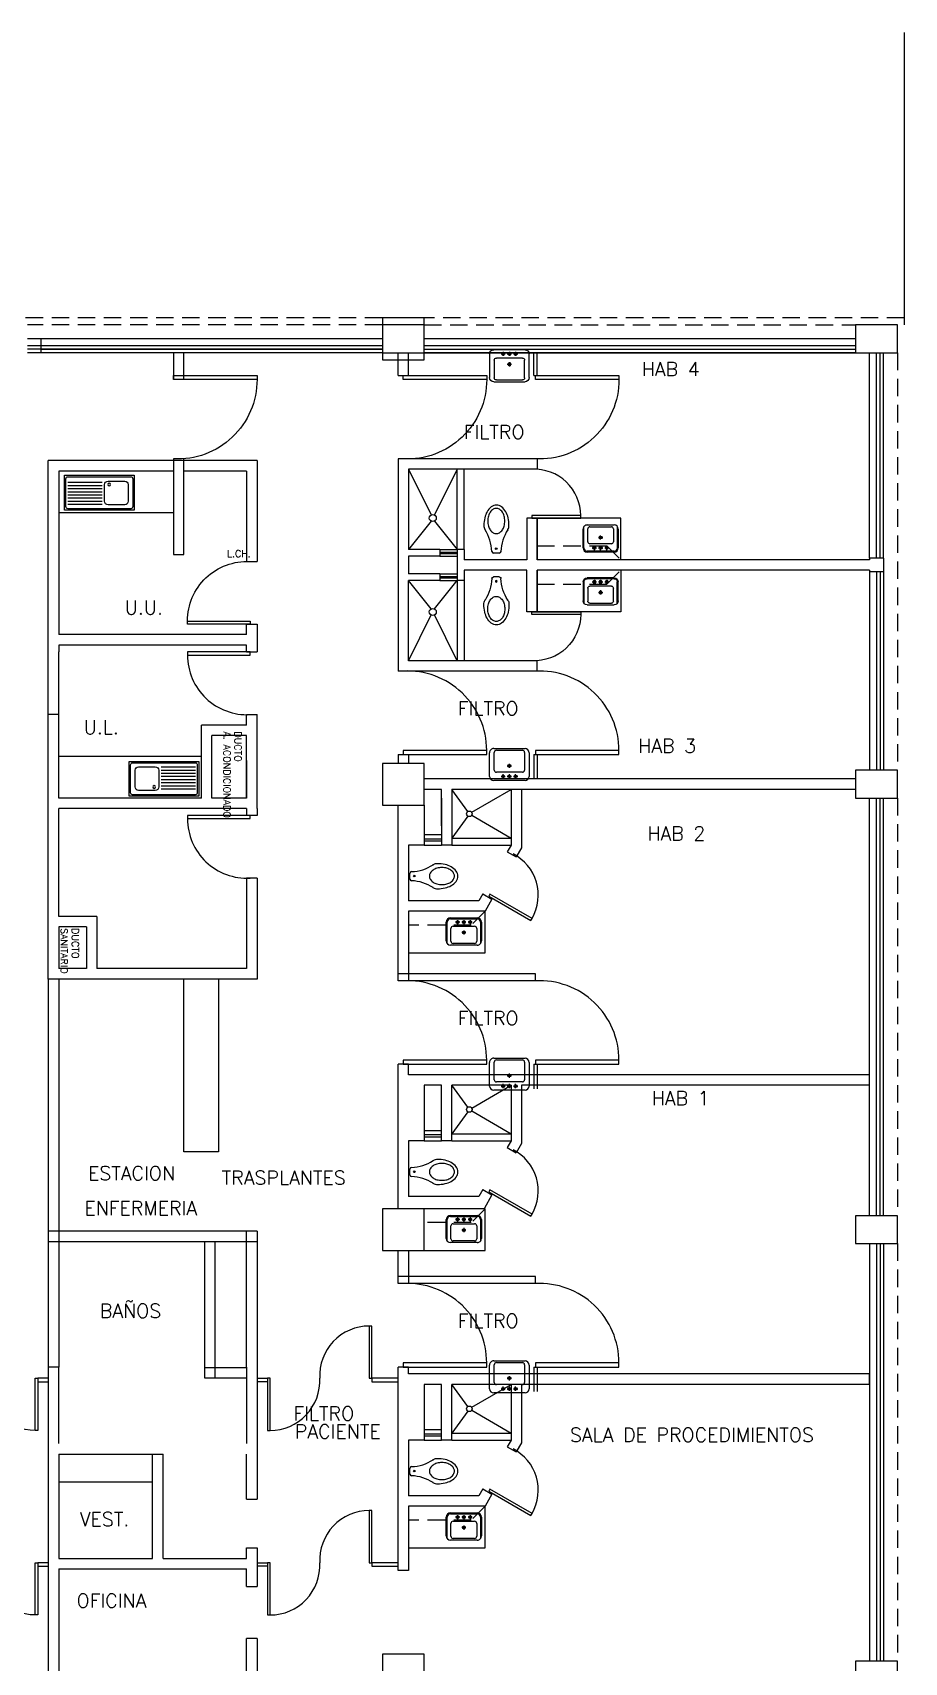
# Model space of a CAD drawing. Header units: metres. Extents: x 51 to 18146, y -212 to 18074.
# Drawn here: x 125.82 to 138.34, y 785.65 to 809.07 of the extents above; entities that cross this region are included whole.
import ezdxf

# ---------------------------------------------------------------- set-up
doc = ezdxf.new("R2010")
doc.units = ezdxf.units.M
doc.linetypes.add('HIDDEN', pattern=[0.375, 0.25, -0.125])
doc.layers.get('0').update_dxf_attribs({"color": 250})
for name, color, linetype in [('AY', 1, 'Continuous'), ('COL', 2, 'Continuous'), ('MU', 1, 'Continuous'), ('NO', 250, 'Continuous'), ('PA', 7, 'Continuous'), ('PU', 1, 'Continuous'), ('SA', 1, 'Continuous'), ('VE', 5, 'Continuous')]:
    doc.layers.add(name, color=color, linetype=linetype)
doc.layers.get('0').freeze()
doc.styles.add('ROMANS', font='romans', dxfattribs={"height": 0.13})

# ---------------------------------------------------------------- blocks, each defined once
blk = doc.blocks.new('-COL60-')
at = {"color": 0}
blk.add_lwpolyline([(-0.3, 0.3), (-0.3, -0.3), (0.3, -0.3), (0.3, 0.3)], close=True, dxfattribs=at)
blk = doc.blocks.new('AS-07')
at = {"color": 0}
for p, q in [((0.446, 0.149), (-0.048, 0.149)), ((0.446, 0.104), (-0.048, 0.104)), ((0.446, 0.059), (-0.048, 0.059)), ((0.446, 0.014), (-0.048, 0.014)), ((0.446, -0.031), (-0.048, -0.031)), ((0.446, -0.076), (-0.048, -0.076)), ((0.446, -0.121), (-0.048, -0.121)), ((0.446, -0.166), (-0.048, -0.166))]:
    blk.add_line(p, q, dxfattribs=at)
blk.add_lwpolyline([(-0.507, 0.25), (-0.507, -0.25), (0.493, -0.25), (0.493, 0.25)], close=True, dxfattribs=at)
for points in [[(-0.487, 0.2), (-0.487, -0.2, 0.414214), (-0.457, -0.23), (0.443, -0.23, 0.414214), (0.473, -0.2), (0.473, 0.2, 0.414214), (0.443, 0.23), (-0.457, 0.23, 0.414214)], [(-0.421, 0.117), (-0.421, -0.123, 0.414214), (-0.371, -0.173), (-0.131, -0.173, 0.414214), (-0.081, -0.123), (-0.081, 0.117, 0.414214), (-0.131, 0.167), (-0.371, 0.167, 0.414214)]]:
    blk.add_lwpolyline(points, format="xyb", close=True, dxfattribs=at)
blk.add_circle((-0.147, 0.118), 0.02, dxfattribs=at)
blk = doc.blocks.new('P-DE')
at = {"color": 0}
blk.add_lwpolyline([(-0.05, 1), (-0.05, 0), (0, 0), (0, 1), (-0.05, 1, 0.429311), (-1, 0, 3.280951)], format="xyb", dxfattribs=at)
blk = doc.blocks.new('-MP1')
at = {"color": 0}
for points in [[(0.475, 0.5), (0.475, 0), (0.5, 0), (0.5, 0.5), (0.475, 0.5, 0.429311), (0, 0, 3.280951)], [(-0.475, -0.5), (-0.475, 0), (-0.5, 0), (-0.5, -0.5), (-0.475, -0.5, 0.429311), (0, 0, 3.280951)]]:
    blk.add_lwpolyline(points, format="xyb", dxfattribs=at)
blk = doc.blocks.new('P-IZ')
at = {"color": 0}
blk.add_lwpolyline([(0.05, 1), (0.05, 0), (0, 0), (0, 1), (0.05, 1, -0.429311), (1, 0, -3.280951)], format="xyb", dxfattribs=at)
blk = doc.blocks.new('AS-14')
at = {"color": 0}
blk.add_line((-0.046, 0.483), (0.036, 0.483), dxfattribs=at)
for points in [[(-0.162, 0.158, 0.022879), (-0.17, 0.146, 0.128162), (-0.185, 0.088, 0.055069), (-0.173, -0.023, 0.068879), (-0.14, -0.11, 0.105724), (-0.079, -0.182, 0.165058), (-0.005, -0.207, 0.165058), (0.069, -0.182, 0.105724), (0.13, -0.11, 0.068879), (0.163, -0.023, 0.055069), (0.175, 0.088, 0.128162)], [(0.175, 0.088, 0.128162), (0.16, 0.146, 0.022879), (0.152, 0.158, 0.085166)]]:
    blk.add_lwpolyline(points, format="xyb", dxfattribs=at)
blk.add_lwpolyline([(-0.125, 0.023, 0.068446), (-0.116, -0.049, 0.080596), (-0.09, -0.105, 0.107056), (-0.047, -0.145, 0.138156), (-0.003, -0.158, 0.138156), (0.041, -0.145, 0.107056), (0.083, -0.105, 0.080596), (0.109, -0.049, 0.068446), (0.119, 0.023, 0.068446), (0.109, 0.095, 0.080596), (0.083, 0.151, 0.107056), (0.041, 0.191, 0.138156), (-0.003, 0.203, 0.138156), (-0.047, 0.191, 0.107056), (-0.09, 0.151, 0.080596), (-0.116, 0.095, 0.068446)], format="xyb", close=True, dxfattribs=at)
blk.add_circle((-0.002, 0.42), 0.0125, dxfattribs=at)
for centre, radius, start, end in [((-0.046, 0.458), 0.025, 90, 177.4769), ((0.036, 0.458), 0.025, 2.5231, 90), ((-0.7, 0.487), 0.63, 327.6068, 357.4769), ((0.69, 0.487), 0.63, 182.5231, 212.3932)]:
    blk.add_arc(centre, radius, start, end, dxfattribs=at)
blk = doc.blocks.new('AS-01')
at = {"color": 0}
for p, q in [((-0.246, -0.098), (-0.246, 0.172)), ((-0.233, -0.135), (-0.233, 0.172)), ((-0.186, 0.232), (0.199, 0.232)), ((-0.186, 0.219), (0.199, 0.219)), ((-0.178, -0.103), (-0.178, 0.082)), ((-0.148, 0.112), (0.162, 0.112)), ((-0.053, 0.172), (-0.113, 0.172)), ((-0.083, 0.202), (-0.083, 0.142)), ((0.037, 0.172), (-0.023, 0.172)), ((0.037, 0.022), (-0.023, 0.022)), ((0.007, 0.202), (0.007, 0.142)), ((0.007, 0.052), (0.007, -0.008)), ((0.127, 0.172), (0.067, 0.172)), ((0.097, 0.202), (0.097, 0.142)), ((0.192, 0.082), (0.192, -0.103)), ((0.247, 0.172), (0.247, -0.135)), ((0.259, 0.172), (0.259, -0.098)), ((0.199, -0.158), (-0.186, -0.158)), ((0.162, -0.133), (-0.148, -0.133))]:
    blk.add_line(p, q, dxfattribs=at)
for centre in [(-0.083, 0.172), (0.007, 0.172), (0.007, 0.022), (0.097, 0.172)]:
    blk.add_circle(centre, 0.02, dxfattribs=at)
for centre, radius, start, end in [((-0.186, 0.172), 0.06, 90, 180), ((-0.186, 0.172), 0.0475, 90, 180), ((-0.148, 0.082), 0.03, 90, 180), ((0.162, 0.082), 0.03, 0, 90), ((0.199, 0.172), 0.06, 0, 90), ((0.199, 0.172), 0.0475, 0, 90), ((-0.186, -0.098), 0.06, 180, 270), ((-0.148, -0.103), 0.03, 180, 270), ((0.162, -0.103), 0.03, 270, 0), ((0.199, -0.098), 0.06, 270, 0)]:
    blk.add_arc(centre, radius, start, end, dxfattribs=at)
blk = doc.blocks.new('AS-03')
at = {"color": 0}
for p, q in [((-0.278, -0.098), (-0.278, 0.242)), ((-0.218, 0.302), (0.232, 0.302)), ((-0.053, 0.242), (-0.113, 0.242)), ((-0.083, 0.272), (-0.083, 0.212)), ((0.037, 0.242), (-0.023, 0.242)), ((0.007, 0.272), (0.007, 0.212)), ((0.127, 0.242), (0.067, 0.242)), ((0.097, 0.272), (0.097, 0.212)), ((0.292, 0.242), (0.292, -0.098)), ((-0.211, -0.103), (-0.211, 0.152)), ((-0.181, 0.182), (0.194, 0.182)), ((0.037, 0.092), (-0.023, 0.092)), ((0.007, 0.122), (0.007, 0.062)), ((0.224, 0.152), (0.224, -0.103)), ((0.232, -0.158), (-0.218, -0.158)), ((0.194, -0.133), (-0.181, -0.133))]:
    blk.add_line(p, q, dxfattribs=at)
for centre in [(-0.083, 0.242), (0.007, 0.242), (0.097, 0.242), (0.007, 0.092)]:
    blk.add_circle(centre, 0.02, dxfattribs=at)
for centre, radius, start, end in [((-0.218, 0.242), 0.06, 90, 180), ((0.232, 0.242), 0.06, 0, 90), ((-0.181, 0.152), 0.03, 90, 180), ((0.194, 0.152), 0.03, 0, 90), ((-0.218, -0.098), 0.06, 180, 270), ((-0.181, -0.103), 0.03, 180, 270), ((0.194, -0.103), 0.03, 270, 0), ((0.232, -0.098), 0.06, 270, 0)]:
    blk.add_arc(centre, radius, start, end, dxfattribs=at)

msp = doc.modelspace()

# ---------------------------------------------------------------- linework, layer by layer
at = {"layer": 'AY', "color": 0, "linetype": 'HIDDEN'}
for p, q in [((130.844, 804.965), (124.244, 804.965)), ((138.344, 804.965), (131.444, 804.965)), ((138.344, 804.965), (136.109, 804.965)), ((130.844, 804.865), (125.744, 804.865)), ((131.444, 804.865), (137.644, 804.865)), ((138.244, 804.465), (138.244, 798.465)), ((138.244, 798.065), (138.244, 792.065)), ((138.244, 791.665), (138.244, 785.665))]:
    msp.add_line(p, q, dxfattribs=at)
at = {"layer": 'COL', "color": 15}
for points in [[(130.844, 804.865), (130.844, 804.465), (131.444, 804.465), (131.444, 804.865)], [(137.644, 804.865), (137.644, 804.465), (138.244, 804.465), (138.244, 804.865)], [(137.644, 804.865), (137.644, 804.465), (138.244, 804.465), (138.244, 804.865)], [(137.644, 804.865), (137.644, 804.465), (138.244, 804.465), (138.244, 804.865)], [(137.644, 804.865), (137.644, 804.465), (138.244, 804.465), (138.244, 804.865)], [(137.644, 804.865), (137.644, 804.465), (138.244, 804.465), (138.244, 804.865)], [(137.644, 798.465), (137.644, 798.065), (138.244, 798.065), (138.244, 798.465)], [(137.644, 792.065), (137.644, 791.665), (138.244, 791.665), (138.244, 792.065)], [(137.644, 785.665), (137.644, 785.265), (138.244, 785.265), (138.244, 785.665)]]:
    msp.add_lwpolyline(points, close=True, dxfattribs=at)
at = {"layer": 'MU', "color": 0}
for p, q in [((127.844, 802.165), (126.194, 802.165)), ((134.269, 802.09), (133.069, 802.09)), ((133.069, 801.49), (133.069, 802.09)), ((134.269, 801.49), (134.269, 802.09)), ((133.069, 801.34), (133.069, 800.74)), ((134.269, 801.34), (134.269, 800.74)), ((134.269, 800.74), (133.069, 800.74)), ((128.244, 798.665), (126.194, 798.665)), ((132.319, 795.84), (132.319, 796.44)), ((131.219, 795.84), (132.319, 795.84)), ((132.319, 791.565), (132.319, 792.165)), ((131.444, 791.565), (132.319, 791.565)), ((126.194, 788.24), (127.544, 788.24)), ((132.319, 787.29), (132.319, 787.89)), ((131.219, 787.29), (132.319, 787.29))]:
    msp.add_line(p, q, dxfattribs=at)
at = {"layer": 'MU', "color": 15, "linetype": 'HIDDEN'}
for points in [[(133.069, 801.69), (134.069, 801.69), (134.269, 801.49)], [(133.069, 801.14), (134.069, 801.14), (134.269, 801.34)], [(132.32, 796.44), (132.12, 796.24), (131.219, 796.24)], [(132.32, 792.165), (132.12, 791.965), (131.444, 791.965)], [(132.32, 787.89), (132.12, 787.69), (131.219, 787.69)]]:
    msp.add_lwpolyline(points, dxfattribs=at)
at = {"layer": 'NO'}
for p, q in [((127.99, 792.981), (127.99, 795.465)), ((128.49, 795.465), (128.49, 792.981)), ((133.045, 795.54), (131.069, 795.54)), ((133.045, 795.44), (133.045, 795.54)), ((128.49, 792.981), (127.99, 792.981)), ((129.044, 791.69), (126.044, 791.69)), ((128.294, 789.729), (128.294, 791.69)), ((128.444, 789.729), (128.444, 791.69)), ((133.045, 791.19), (131.069, 791.19)), ((133.045, 791.09), (133.045, 791.19)), ((128.894, 789.879), (128.294, 789.879)), ((128.894, 789.729), (128.294, 789.729)), ((128.894, 786.736), (129.044, 786.736)), ((129.044, 785.99), (128.894, 785.99))]:
    msp.add_line(p, q, dxfattribs=at)
at = {"layer": 'PA', "color": 0}
for p, q in [((138.344, 804.865), (138.344, 806.515)), ((138.344, 804.865), (138.344, 806.515)), ((137.644, 804.665), (131.444, 804.665)), ((137.644, 804.665), (131.444, 804.665)), ((137.644, 804.665), (131.444, 804.665)), ((127.844, 804.465), (127.844, 804.08)), ((127.994, 804.08), (127.994, 804.465)), ((131.069, 804.14), (131.069, 804.465)), ((131.219, 804.14), (131.219, 804.465)), ((132.544, 804.465), (131.444, 804.465)), ((132.694, 804.465), (131.444, 804.465)), ((132.544, 804.465), (131.444, 804.465)), ((132.694, 804.465), (131.444, 804.465)), ((137.644, 804.465), (131.444, 804.465)), ((132.694, 804.465), (131.694, 804.465)), ((132.694, 804.465), (131.694, 804.465)), ((132.694, 804.465), (131.695, 804.465)), ((132.694, 804.465), (131.695, 804.465)), ((137.644, 804.465), (132.844, 804.465)), ((137.644, 804.465), (132.844, 804.465)), ((131.069, 804.14), (131.219, 804.14)), ((129.044, 802.915), (126.044, 802.915)), ((126.044, 801.465), (126.044, 802.915)), ((127.844, 802.94), (127.844, 801.565)), ((127.994, 801.565), (127.994, 802.943)), ((129.044, 802.915), (129.044, 801.465)), ((131.069, 802.94), (131.069, 799.89)), ((133.069, 802.94), (131.069, 802.94)), ((133.069, 802.94), (133.069, 802.79)), ((127.844, 802.765), (126.194, 802.765)), ((126.194, 802.765), (126.194, 800.565)), ((128.894, 802.765), (127.994, 802.765)), ((128.894, 802.765), (128.894, 801.465)), ((131.219, 802.79), (131.219, 801.64)), ((132.919, 802.79), (131.219, 802.79)), ((133.069, 802.79), (132.919, 802.79)), ((133.069, 802.09), (132.919, 802.09)), ((132.919, 802.09), (132.919, 801.49)), ((133.069, 802.09), (133.069, 801.49)), ((126.044, 799.265), (126.044, 801.465)), ((127.844, 801.565), (127.994, 801.565)), ((128.894, 801.465), (129.044, 801.465)), ((131.669, 801.64), (131.219, 801.64)), ((131.669, 801.54), (131.219, 801.54)), ((131.219, 801.54), (131.219, 801.29)), ((131.669, 801.64), (131.669, 801.54)), ((132.019, 801.64), (131.919, 801.64)), ((131.919, 801.64), (131.919, 801.19)), ((132.019, 801.64), (132.019, 801.49)), ((132.919, 801.49), (132.019, 801.49)), ((137.844, 801.49), (133.069, 801.49)), ((137.844, 801.515), (137.844, 801.49)), ((138.044, 801.515), (137.844, 801.515)), ((138.044, 801.515), (138.044, 801.315)), ((131.669, 801.29), (131.219, 801.29)), ((131.669, 801.29), (131.669, 801.19)), ((132.019, 801.34), (132.019, 801.19)), ((132.919, 801.34), (132.019, 801.34)), ((132.919, 800.74), (132.919, 801.34)), ((137.844, 801.34), (133.069, 801.34)), ((133.069, 800.74), (133.069, 801.34)), ((137.844, 801.34), (137.844, 801.315)), ((138.044, 801.315), (137.844, 801.315)), ((131.669, 801.19), (131.219, 801.19)), ((131.219, 800.04), (131.219, 801.19)), ((132.019, 801.19), (131.919, 801.19)), ((133.069, 800.74), (132.919, 800.74)), ((126.194, 800.565), (126.194, 800.415)), ((128.894, 800.415), (128.894, 800.565)), ((128.894, 800.565), (129.044, 800.565)), ((129.044, 800.565), (129.044, 800.165)), ((128.894, 800.415), (126.194, 800.415)), ((128.894, 800.265), (126.194, 800.265)), ((126.194, 800.265), (126.194, 800.165)), ((128.894, 800.165), (128.894, 800.265)), ((126.194, 798.065), (126.194, 800.165)), ((128.894, 800.165), (129.044, 800.165)), ((132.919, 800.04), (131.219, 800.04)), ((133.069, 800.04), (132.919, 800.04)), ((133.069, 799.89), (133.069, 800.04)), ((133.069, 799.89), (131.069, 799.89)), ((126.044, 795.465), (126.044, 799.265)), ((126.194, 799.265), (126.044, 799.265)), ((128.894, 799.115), (128.244, 799.115)), ((128.244, 798.065), (128.244, 799.115)), ((128.894, 799.115), (128.894, 799.265)), ((128.894, 799.265), (129.044, 799.265)), ((129.044, 797.915), (129.044, 799.265)), ((128.894, 798.965), (128.394, 798.965)), ((128.394, 798.065), (128.394, 798.965)), ((128.894, 798.065), (128.894, 798.965)), ((131.069, 798.691), (131.069, 798.565)), ((131.069, 798.691), (131.219, 798.691)), ((131.219, 798.691), (131.219, 798.565)), ((128.894, 798.605), (128.894, 798.065)), ((137.644, 798.34), (131.444, 798.34)), ((131.695, 798.19), (131.444, 798.19)), ((131.694, 797.665), (131.694, 798.191)), ((131.694, 798.191), (131.695, 798.19)), ((137.644, 798.19), (131.844, 798.19)), ((131.844, 798.19), (131.844, 797.39)), ((132.694, 798.19), (132.694, 797.39)), ((132.844, 798.19), (132.844, 797.35)), ((128.244, 798.065), (126.194, 798.065)), ((128.894, 798.065), (128.394, 798.065)), ((131.069, 795.441), (131.069, 797.965)), ((131.444, 797.965), (131.444, 797.665)), ((131.444, 797.965), (131.444, 797.665)), ((131.444, 797.965), (131.444, 797.665)), ((131.444, 797.965), (131.444, 797.39)), ((131.694, 798.065), (131.694, 797.39)), ((128.894, 797.915), (126.194, 797.915)), ((126.194, 796.365), (126.194, 797.915)), ((128.894, 797.915), (128.894, 797.815)), ((129.044, 797.815), (128.894, 797.815)), ((129.044, 797.915), (129.044, 797.815)), ((131.444, 797.39), (131.219, 797.39)), ((131.219, 797.39), (131.219, 796.591)), ((131.844, 797.39), (131.694, 797.39)), ((132.694, 797.39), (132.639, 797.295)), ((132.639, 797.295), (132.769, 797.22)), ((132.844, 797.35), (132.769, 797.22)), ((129.044, 796.915), (128.894, 796.915)), ((128.894, 796.915), (128.894, 795.615)), ((129.044, 796.915), (129.044, 795.465)), ((131.219, 796.591), (131.22, 796.59)), ((132.232, 796.59), (131.22, 796.59)), ((132.289, 796.689), (132.232, 796.59)), ((132.289, 796.689), (132.419, 796.614)), ((132.419, 796.614), (132.319, 796.44)), ((126.744, 796.365), (126.194, 796.365)), ((126.744, 796.365), (126.744, 795.615)), ((131.22, 796.44), (131.219, 796.44)), ((131.219, 796.44), (131.219, 795.441)), ((132.319, 796.44), (131.22, 796.44)), ((126.594, 796.215), (126.194, 796.215)), ((126.194, 796.215), (126.194, 795.615)), ((126.594, 796.215), (126.594, 795.615)), ((126.594, 795.615), (126.194, 795.615)), ((128.894, 795.615), (126.744, 795.615)), ((126.044, 795.465), (126.044, 789.89)), ((129.044, 795.465), (126.044, 795.465)), ((126.194, 795.465), (126.194, 789.89)), ((131.07, 795.49), (131.069, 795.491)), ((131.07, 795.44), (131.069, 795.441)), ((131.219, 795.44), (131.07, 795.44)), ((133.045, 795.44), (131.07, 795.44)), ((131.219, 795.491), (131.219, 795.49)), ((131.219, 795.441), (131.219, 795.44)), ((131.069, 794.24), (131.07, 794.24)), ((131.07, 794.24), (131.069, 794.24)), ((131.069, 792.165), (131.069, 794.24)), ((131.219, 794.24), (131.07, 794.24)), ((131.07, 794.24), (131.07, 794.24)), ((131.219, 794.24), (131.219, 794.24)), ((131.219, 794.091), (131.219, 794.24)), ((131.07, 793.941), (131.07, 793.94)), ((131.219, 794.141), (131.22, 794.14)), ((131.219, 794.091), (131.22, 794.09)), ((137.844, 794.09), (131.22, 794.09)), ((131.444, 793.94), (131.444, 793.14)), ((131.445, 793.94), (131.444, 793.94)), ((131.694, 793.94), (131.445, 793.94)), ((131.694, 793.14), (131.694, 793.94)), ((131.844, 793.14), (131.844, 793.94)), ((132.694, 793.94), (131.844, 793.94)), ((132.694, 793.94), (132.694, 793.14)), ((137.844, 793.94), (132.844, 793.94)), ((132.844, 793.94), (132.844, 793.1)), ((137.844, 793.94), (137.844, 794.09)), ((131.444, 793.14), (131.219, 793.14)), ((131.219, 793.14), (131.219, 792.341)), ((131.844, 793.14), (131.694, 793.14)), ((132.694, 793.14), (132.639, 793.045)), ((132.639, 793.045), (132.769, 792.97)), ((132.844, 793.1), (132.769, 792.97)), ((132.232, 792.34), (131.22, 792.34)), ((132.289, 792.439), (132.232, 792.34)), ((132.289, 792.439), (132.419, 792.364)), ((132.419, 792.364), (132.305, 792.165)), ((132.305, 792.165), (131.444, 792.165)), ((129.044, 791.84), (126.044, 791.84)), ((128.894, 789.89), (128.894, 791.84)), ((129.044, 791.84), (129.044, 789.89)), ((131.069, 791.091), (131.069, 791.565)), ((131.219, 791.565), (131.219, 791.091)), ((133.045, 791.09), (131.07, 791.09)), ((126.044, 789.89), (126.044, 787.29)), ((126.194, 789.89), (126.044, 789.89)), ((126.194, 788.79), (126.194, 789.89)), ((128.894, 789.89), (128.894, 788.79)), ((129.044, 789.89), (129.044, 787.99)), ((131.07, 789.89), (131.069, 789.89)), ((131.07, 789.89), (131.069, 789.89)), ((131.07, 789.89), (131.069, 789.89)), ((131.069, 786.966), (131.069, 789.89)), ((131.219, 789.89), (131.07, 789.89)), ((131.07, 789.89), (131.07, 789.89)), ((131.219, 789.791), (131.219, 789.89)), ((131.219, 789.791), (131.22, 789.79)), ((131.219, 789.791), (131.22, 789.79)), ((137.844, 789.79), (131.22, 789.79)), ((137.844, 789.64), (137.844, 789.79)), ((131.445, 789.64), (131.444, 789.64)), ((131.444, 789.64), (131.444, 788.84)), ((131.694, 789.64), (131.445, 789.64)), ((131.694, 788.84), (131.694, 789.64)), ((131.844, 788.84), (131.844, 789.64)), ((132.694, 789.64), (131.844, 789.64)), ((132.694, 789.64), (132.694, 788.84)), ((137.844, 789.64), (132.844, 789.64)), ((132.844, 789.64), (132.844, 788.8)), ((131.219, 788.84), (131.219, 788.041)), ((131.444, 788.84), (131.219, 788.84)), ((131.844, 788.84), (131.694, 788.84)), ((132.694, 788.84), (132.639, 788.745)), ((132.844, 788.8), (132.769, 788.67)), ((126.194, 788.64), (127.694, 788.64)), ((126.194, 788.64), (126.194, 787.29)), ((127.544, 787.14), (127.544, 788.64)), ((127.694, 787.14), (127.694, 788.64)), ((128.894, 787.99), (128.894, 788.64)), ((132.639, 788.745), (132.769, 788.67)), ((132.289, 788.139), (132.232, 788.04)), ((132.289, 788.139), (132.419, 788.064)), ((128.894, 787.99), (129.044, 787.99)), ((131.219, 788.041), (131.22, 788.04)), ((131.22, 787.89), (131.219, 787.89)), ((131.219, 787.89), (131.219, 786.966)), ((132.232, 788.04), (131.22, 788.04)), ((132.319, 787.89), (131.22, 787.89)), ((132.419, 788.064), (132.319, 787.89)), ((126.044, 787.29), (126.044, 784.115)), ((126.194, 787.29), (126.194, 787.14)), ((128.894, 787.14), (128.894, 787.29)), ((128.894, 787.29), (129.044, 787.29)), ((129.044, 787.29), (129.044, 786.736)), ((126.194, 787.14), (127.544, 787.14)), ((126.194, 786.99), (128.894, 786.99)), ((126.194, 786.99), (126.194, 784.115)), ((127.694, 787.14), (128.894, 787.14)), ((128.894, 786.736), (128.894, 786.99)), ((131.07, 787.015), (131.069, 787.016)), ((131.07, 786.965), (131.069, 786.966)), ((131.219, 786.965), (131.07, 786.965)), ((131.219, 787.016), (131.219, 787.015)), ((131.219, 786.966), (131.219, 786.965)), ((128.894, 783.065), (128.894, 785.99)), ((129.044, 785.99), (129.044, 782.915))]:
    msp.add_line(p, q, dxfattribs=at)
at = {"layer": 'SA', "color": 15}
for p, q in [((131.219, 802.79), (131.544, 802.134)), ((131.919, 802.79), (131.595, 802.134)), ((131.919, 801.64), (131.919, 802.79)), ((132.019, 801.64), (132.019, 802.79)), ((131.544, 802.047), (131.219, 801.64)), ((131.595, 802.047), (131.919, 801.64)), ((131.544, 800.784), (131.219, 801.19)), ((131.595, 800.784), (131.919, 801.19)), ((131.919, 801.19), (131.919, 800.04)), ((132.019, 801.19), (132.019, 800.04)), ((131.219, 800.04), (131.544, 800.697)), ((131.919, 800.04), (131.595, 800.697)), ((132.071, 797.873), (131.844, 798.19)), ((132.129, 797.861), (132.694, 798.19)), ((132.071, 797.808), (131.844, 797.49)), ((132.129, 797.82), (132.694, 797.49)), ((131.844, 797.49), (132.694, 797.49)), ((131.844, 797.39), (132.694, 797.39)), ((132.071, 793.623), (131.844, 793.94)), ((132.129, 793.611), (132.694, 793.94)), ((132.071, 793.558), (131.844, 793.24)), ((132.129, 793.57), (132.694, 793.24)), ((131.844, 793.24), (132.694, 793.24)), ((131.844, 793.14), (132.694, 793.14)), ((132.071, 789.323), (131.844, 789.64)), ((132.129, 789.311), (132.694, 789.64)), ((132.071, 789.258), (131.844, 788.94)), ((132.129, 789.27), (132.694, 788.94)), ((131.844, 788.94), (132.694, 788.94)), ((131.844, 788.84), (132.694, 788.84))]:
    msp.add_line(p, q, dxfattribs=at)
for centre, radius in [((131.569, 802.09), 0.05), ((131.569, 800.74), 0.05), ((132.094, 797.84), 0.04), ((132.094, 793.59), 0.04), ((132.094, 789.29), 0.04)]:
    msp.add_circle(centre, radius, dxfattribs=at)
at = {"layer": 'VE', "color": 0}
for p, q in [((138.344, 806.515), (138.344, 809.065)), ((130.844, 804.665), (125.744, 804.665)), ((130.844, 804.665), (125.744, 804.665)), ((130.844, 804.665), (125.744, 804.665)), ((130.844, 804.565), (125.744, 804.565)), ((130.844, 804.565), (125.744, 804.565)), ((130.844, 804.565), (125.744, 804.565)), ((130.844, 804.515), (125.744, 804.515)), ((130.844, 804.515), (125.744, 804.515)), ((130.844, 804.515), (125.744, 804.515)), ((125.944, 804.465), (125.944, 804.665)), ((130.844, 804.665), (125.944, 804.665)), ((130.844, 804.565), (125.944, 804.565)), ((125.944, 804.515), (130.844, 804.515)), ((137.644, 804.665), (131.444, 804.665)), ((137.644, 804.565), (131.444, 804.565)), ((131.444, 804.515), (137.644, 804.515)), ((137.644, 804.665), (136.109, 804.665)), ((137.644, 804.565), (136.109, 804.565)), ((136.109, 804.515), (137.644, 804.515)), ((130.844, 804.465), (125.744, 804.465)), ((130.844, 804.465), (125.744, 804.465)), ((130.844, 804.465), (125.744, 804.465)), ((130.844, 804.465), (125.944, 804.465)), ((131.444, 804.465), (137.644, 804.465)), ((133.019, 804.14), (133.019, 804.465)), ((133.069, 804.14), (133.069, 804.465)), ((136.109, 804.465), (137.644, 804.465)), ((137.844, 801.515), (137.844, 804.465)), ((137.944, 801.515), (137.944, 804.465)), ((137.994, 801.515), (137.994, 804.465)), ((138.044, 801.515), (138.044, 804.465)), ((133.019, 804.14), (133.069, 804.14)), ((131.669, 801.64), (131.919, 801.64)), ((131.669, 801.6), (131.919, 801.6)), ((131.669, 801.58), (131.919, 801.58)), ((131.669, 801.54), (131.919, 801.54)), ((131.669, 801.29), (131.919, 801.29)), ((131.669, 801.25), (131.919, 801.25)), ((131.669, 801.23), (131.919, 801.23)), ((137.844, 801.315), (137.844, 798.465)), ((137.944, 801.315), (137.944, 798.465)), ((137.994, 801.315), (137.994, 798.465)), ((138.044, 801.315), (138.044, 798.465)), ((131.669, 801.19), (131.919, 801.19)), ((133.019, 798.69), (133.069, 798.69)), ((133.019, 798.69), (133.019, 798.34)), ((133.069, 798.69), (133.069, 798.34)), ((137.844, 792.065), (137.844, 798.065)), ((137.944, 792.065), (137.944, 798.065)), ((137.994, 792.065), (137.994, 798.065)), ((138.044, 792.065), (138.044, 798.065)), ((131.444, 797.54), (131.694, 797.54)), ((131.444, 797.48), (131.694, 797.48)), ((131.444, 797.45), (131.694, 797.45)), ((131.444, 797.39), (131.694, 797.39)), ((133.019, 794.24), (133.069, 794.24)), ((133.019, 794.24), (133.019, 793.89)), ((133.069, 794.24), (133.069, 793.89)), ((131.444, 793.29), (131.694, 793.29)), ((131.444, 793.23), (131.694, 793.23)), ((131.444, 793.2), (131.694, 793.2)), ((131.444, 793.14), (131.694, 793.14)), ((137.844, 791.665), (137.844, 785.665)), ((137.944, 791.665), (137.944, 785.665)), ((137.994, 791.665), (137.994, 785.665)), ((138.044, 791.665), (138.044, 785.665)), ((133.019, 789.89), (133.069, 789.89)), ((133.019, 789.89), (133.019, 789.54)), ((133.069, 789.89), (133.069, 789.54)), ((131.444, 788.99), (131.694, 788.99)), ((131.444, 788.93), (131.694, 788.93)), ((131.444, 788.9), (131.694, 788.9)), ((131.444, 788.84), (131.694, 788.84))]:
    msp.add_line(p, q, dxfattribs=at)
at = {"layer": 'VE', "color": 15}
for points in [[(126.044, 789.729), (125.894, 789.729), (125.894, 789.679), (126.044, 789.679)], [(129.044, 789.729), (129.194, 789.729), (129.194, 789.679), (129.044, 789.679)], [(131.069, 789.729), (130.694, 789.729), (130.694, 789.679), (131.069, 789.679)], [(126.044, 787.077), (125.894, 787.077), (125.894, 787.027), (126.044, 787.027)], [(129.044, 787.077), (129.194, 787.077), (129.194, 787.027), (129.044, 787.027)], [(131.069, 787.077), (130.694, 787.077), (130.694, 787.027), (131.069, 787.027)]]:
    msp.add_lwpolyline(points, dxfattribs=at)

# ---------------------------------------------------------------- block references
at = {"layer": 'COL', "color": 15}
for p in [(131.144, 804.665), (131.144, 804.665), (131.144, 804.665), (131.144, 798.265), (131.144, 791.865), (131.144, 785.465)]:
    msp.add_blockref('-COL60-', p, dxfattribs=at)
at = {"layer": 'PU', "color": 0}
for name, p, xscale, yscale, zscale, rotation in [('P-IZ', (127.844, 804.14), 1.199988, 1.199988, 1.199988, 270), ('P-IZ', (131.144, 804.14), 1.199988, 1.199988, 1.199988, 270), ('P-IZ', (133.044, 804.14), 1.199988, 1.199988, 1.199988, 270), ('P-IZ', (132.994, 802.09), -0.7000000000000001, 0.7000000000000001, 0.7000000000000001, 270), ('P-DE', (128.944, 800.565), -0.9, 0.9, 0.9, 90), ('P-IZ', (132.994, 800.74), 0.7000000000000001, 0.7000000000000001, 0.7000000000000001, 270), ('P-DE', (128.944, 800.165), 0.9, 0.9, 0.9, 90), ('P-IZ', (131.144, 798.691), -1.199988, 1.199988, 1.199988, 270), ('P-IZ', (133.044, 798.69), -1.199988, 1.199988, 1.199988, 270), ('P-DE', (128.944, 797.815), 0.9, 0.9, 0.9, 90), ('P-DE', (132.372, 796.657), 0.6999999999999995, 0.6999999999999995, 0.6999999999999995, 239.9999999999999), ('P-IZ', (131.144, 794.24), -1.199999999999999, 1.199999999999999, 1.199999999999999, 270), ('P-IZ', (131.144, 794.24), -1.199999999999999, 1.199999999999999, 1.199999999999999, 270), ('P-IZ', (131.144, 794.24), -1.199988, 1.199988, 1.199988, 270), ('P-IZ', (133.044, 794.24), -1.199988, 1.199988, 1.199988, 270), ('P-DE', (132.372, 792.407), 0.6999999999999995, 0.6999999999999995, 0.6999999999999995, 239.9999999999999), ('P-IZ', (131.144, 789.89), -1.199999999999999, 1.199999999999999, 1.199999999999999, 270), ('P-IZ', (131.144, 789.89), -1.199988, 1.199988, 1.199988, 270), ('P-IZ', (133.044, 789.89), -1.199988, 1.199988, 1.199988, 270), ('-MP1', (125.144, 789.729), -1.5, 1.5, 1.5, 359.9999999999999), ('P-DE', (132.372, 788.107), 0.6999999999999995, 0.6999999999999995, 0.6999999999999995, 239.9999999999999), ('-MP1', (125.144, 787.077), -1.5, 1.5, 1.5, 359.9999999999999)]:
    msp.add_blockref(name, p, dxfattribs=dict(at, xscale=xscale, yscale=yscale, zscale=zscale, rotation=rotation))
at = {"layer": 'PU', "color": 0, "xscale": 1.5, "yscale": 1.5, "zscale": 1.5}
for p in [(129.944, 789.729), (129.944, 787.077)]:
    msp.add_blockref('-MP1', p, dxfattribs=at)
at = {"layer": 'SA', "color": 0, "xscale": -1}
for name, p in [('AS-03', (132.676, 804.207)), ('AS-01', (133.987, 800.999))]:
    msp.add_blockref(name, p, dxfattribs=at)
at = {"layer": 'SA', "color": 15, "xscale": -1}
for p, rotation in [((126.772, 802.454), 359.9999999999999), ((127.713, 798.343), 180)]:
    msp.add_blockref('AS-07', p, dxfattribs=dict(at, rotation=rotation))
at = {"layer": 'SA', "color": 0}
for name, p, rotation in [('AS-14', (132.478, 802.07), 179.9999999881586), ('AS-01', (133.987, 801.832), 180), ('AS-03', (132.676, 798.62), 180), ('AS-14', (131.723, 796.948), 89.99999998815856), ('AS-01', (132.008, 796.111), 359.9999999881585), ('AS-03', (132.676, 794.17), 180), ('AS-14', (131.723, 792.698), 89.99999998815856), ('AS-01', (132.008, 791.836), 359.9999999881585), ('AS-03', (132.676, 789.82), 180), ('AS-14', (131.723, 788.398), 89.99999998815856), ('AS-01', (132.008, 787.561), 359.9999999881585)]:
    msp.add_blockref(name, p, dxfattribs=dict(at, rotation=rotation))
at = {"layer": 'SA', "color": 0, "xscale": -1, "rotation": 1.18414079e-08}
msp.add_blockref('AS-14', (132.478, 800.761), dxfattribs=at)

# ---------------------------------------------------------------- texts
at = {"layer": 'NO', "color": 0, "style": 'ROMANS'}
for s, height, p in [('HAB 4', 0.2, (134.57, 804.131)), ('FILTRO', 0.2, (132.013, 803.226)), ('L.CH.', 0.1, (128.611, 801.528)), ('U.U.', 0.2, (127.143, 800.705)), ('U.U.', 0.2, (127.143, 800.705)), ('FILTRO', 0.2, (131.928, 799.255)), ('U.L.', 0.2, (126.553, 798.984)), ('U.L.', 0.2, (126.553, 798.984)), ('HAB 3', 0.2, (134.52, 798.715)), ('HAB 2', 0.2, (134.652, 797.455)), ('FILTRO', 0.2, (131.928, 794.805)), ('HAB 1', 0.2, (134.714, 793.655)), ('ESTACION', 0.2, (126.615, 792.574)), ('TRASPLANTES', 0.2, (128.536, 792.511)), ('ENFERMERIA', 0.2, (126.562, 792.072)), ('BAÑOS', 0.2, (126.785, 790.597)), ('FILTRO', 0.2, (131.928, 790.455)), ('FILTRO', 0.2, (129.565, 789.122)), ('PACIENTE', 0.2, (129.586, 788.865)), ('SALA DE PROCEDIMIENTOS', 0.2, (133.539, 788.817)), ('VEST.', 0.2, (126.497, 787.604)), ('OFICINA', 0.2, (126.451, 786.433))]:
    msp.add_text(s, height=height, dxfattribs=at).set_placement(p)
for s, p in [('A. ACONDICIONADO', (128.562, 799.024)), ('DUCTO', (128.722, 799.024)), ('SANITARIO', (126.223, 796.197)), ('SANITARIO', (126.223, 796.197)), ('DUCTO', (126.384, 796.197)), ('DUCTO', (126.384, 796.197))]:
    msp.add_text(s, height=0.1, rotation=270, dxfattribs=at).set_placement(p)

doc.saveas('drawing.dxf')
